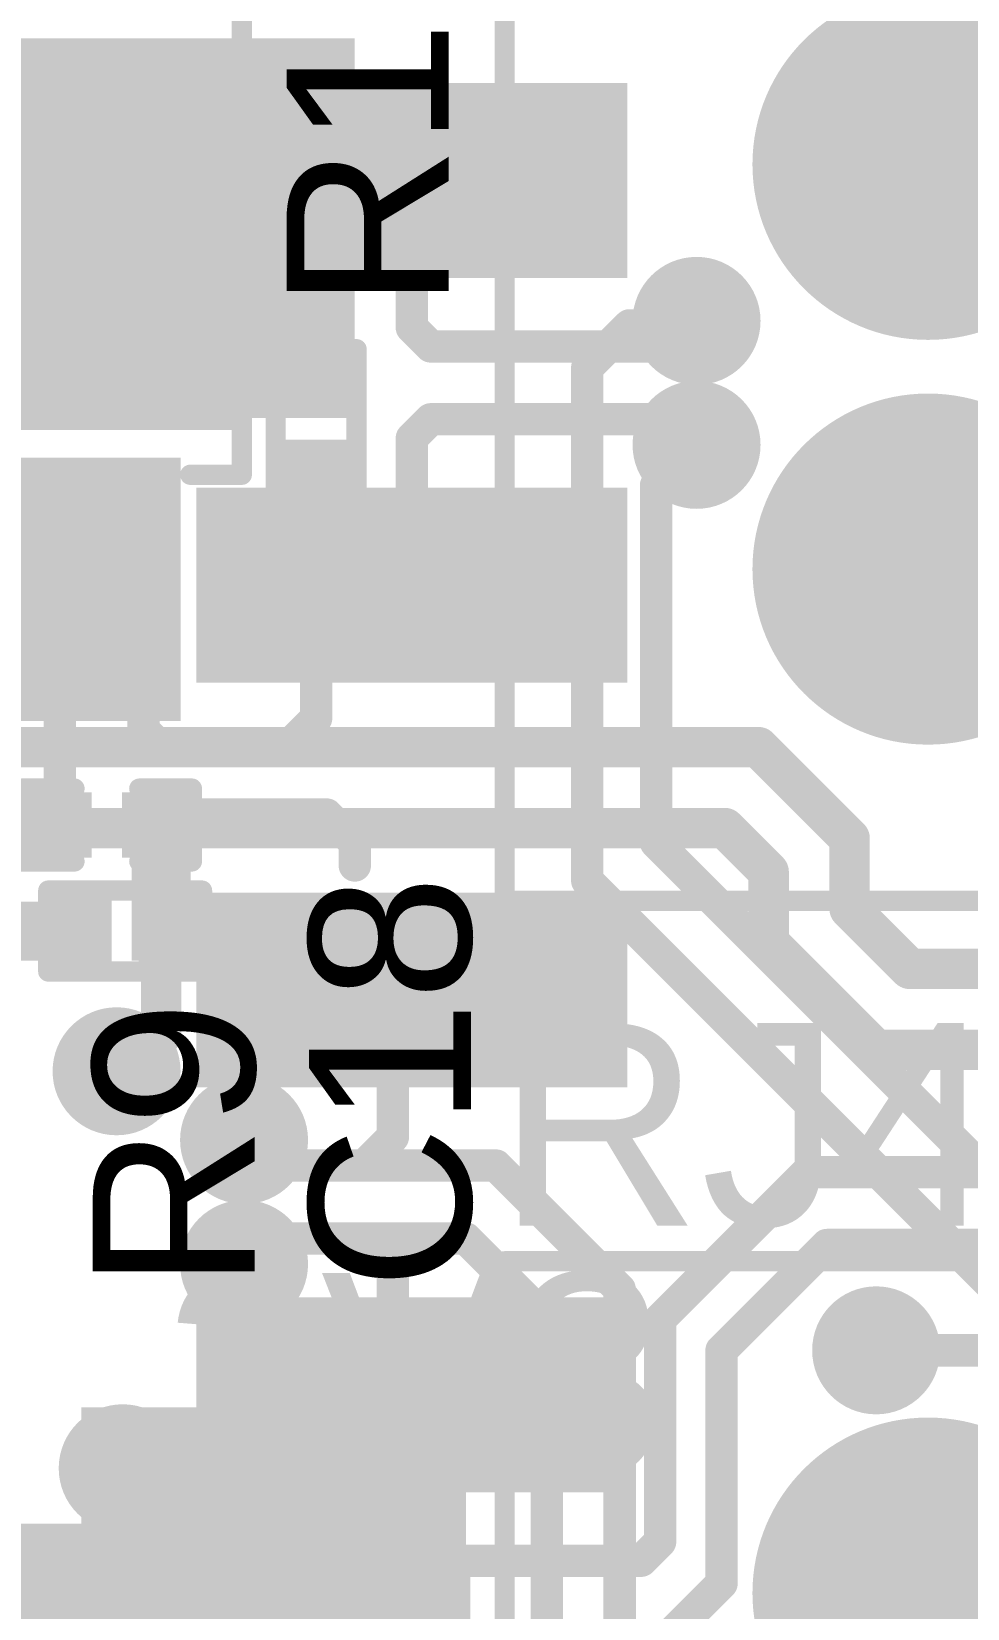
# Model space of a CAD drawing. Header units: millimetres. Extents: x -0.39 to 1.43, y -0.39 to 1.45.
# Drawn here: x 0.2527 to 0.4839, y 0.5272 to 0.9168 of the extents above; entities that cross this region are included whole.
import ezdxf

# ---------------------------------------------------------------- set-up
doc = ezdxf.new("R2010")
doc.units = ezdxf.units.MM
doc.header["$MEASUREMENT"] = 0
for name, color, linetype in [('BottomLayer', 5, 'Continuous'), ('BottomPaste', 16, 'Continuous'), ('BottomSolder', 6, 'Continuous'), ('MultiLayer', 9, 'Continuous'), ('PadHoleLayer', 156, 'Continuous'), ('TopLayer', 1, 'Continuous'), ('TopOverlay', 2, 'Continuous'), ('TopPaste', 8, 'Continuous'), ('TopSolder', 216, 'Continuous'), ('ViaHoleLayer', 16, 'Continuous')]:
    doc.layers.add(name, color=color, linetype=linetype)
doc.styles.add('Arial', font='', dxfattribs={"height": 0.2})
doc.styles.get('Arial').set_extended_font_data('Arial')

# ---------------------------------------------------------------- blocks, each defined once
blk = doc.blocks.new('HY951180A__2')
at = {"layer": 'BottomLayer'}
h = blk.add_hatch(color=5, dxfattribs=at)
edge = h.paths.add_edge_path()
edge.add_arc((0.2490159, 0.2559055), 0.0393701, 0, 360)
at = {"layer": 'BottomSolder'}
h = blk.add_hatch(color=6, dxfattribs=at)
edge = h.paths.add_edge_path()
edge.add_arc((0.2490159, 0.2559055), 0.0433701, 0, 360)
at = {"layer": 'MultiLayer'}
h = blk.add_hatch(color=9, dxfattribs=at)
edge = h.paths.add_edge_path()
edge.add_arc((0.2490159, 0.2559055), 0.0393701, 0, 360)
at = {"layer": 'PadHoleLayer'}
h = blk.add_hatch(color=156, dxfattribs=at)
edge = h.paths.add_edge_path()
edge.add_arc((0.2490159, 0.2559055), 0.0200787, 0, 360)
at = {"layer": 'TopLayer'}
h = blk.add_hatch(color=1, dxfattribs=at)
edge = h.paths.add_edge_path()
edge.add_arc((0.2490159, 0.2559055), 0.0393701, 0, 360)
at = {"layer": 'TopSolder'}
h = blk.add_hatch(color=216, dxfattribs=at)
edge = h.paths.add_edge_path()
edge.add_arc((0.2490159, 0.2559055), 0.0433701, 0, 360)
at = {"layer": 'TopOverlay', "const_width": 0.005}
for points in [[(0.331, 0.3605), (-0.3309998, 0.3604999)], [(0.331, 0.3605), (0.331, 0.003)]]:
    blk.add_lwpolyline(points, dxfattribs=at)
at = {"layer": 'TopOverlay', "const_width": 0.0025}
blk.add_lwpolyline([(0.32975, 0.3605, 1), (0.33225, 0.3605, 1)], format="xyb", close=True, dxfattribs=at)
blk.add_lwpolyline([(0.32975, 0.3605, 1), (0.33225, 0.3605, 1)], format="xyb", close=True, dxfattribs=at)
blk = doc.blocks.new('10_HVSSOP___N___4')
at = {"layer": 'BottomLayer'}
h = blk.add_hatch(color=5, dxfattribs=at)
edge = h.paths.add_edge_path()
edge.add_arc((-0.0255906, 0.0281811), 0.0088582, 0, 360)
h = blk.add_hatch(color=5, dxfattribs=at)
edge = h.paths.add_edge_path()
edge.add_arc((0.0255906, 0.0281811), 0.0088582, 0, 360)
h = blk.add_hatch(color=5, dxfattribs=at)
edge = h.paths.add_edge_path()
edge.add_arc((-0.0255906, 0), 0.0088582, 0, 360)
h = blk.add_hatch(color=5, dxfattribs=at)
edge = h.paths.add_edge_path()
edge.add_arc((0.0255906, 0), 0.0088582, 0, 360)
h = blk.add_hatch(color=5, dxfattribs=at)
edge = h.paths.add_edge_path()
edge.add_arc((-0.0255906, -0.0281811), 0.0088582, 0, 360)
h = blk.add_hatch(color=5, dxfattribs=at)
edge = h.paths.add_edge_path()
edge.add_arc((0.0255906, -0.0281811), 0.0088582, 0, 360)
at = {"layer": 'BottomSolder'}
h = blk.add_hatch(color=6, dxfattribs=at)
edge = h.paths.add_edge_path()
edge.add_arc((-0.0255906, 0.0281811), 0.0128582, 0, 360)
h = blk.add_hatch(color=6, dxfattribs=at)
edge = h.paths.add_edge_path()
edge.add_arc((0.0255906, 0.0281811), 0.0128582, 0, 360)
h = blk.add_hatch(color=6, dxfattribs=at)
edge = h.paths.add_edge_path()
edge.add_arc((-0.0255906, 0), 0.0128582, 0, 360)
h = blk.add_hatch(color=6, dxfattribs=at)
edge = h.paths.add_edge_path()
edge.add_arc((0.0255906, 0), 0.0128582, 0, 360)
h = blk.add_hatch(color=6, dxfattribs=at)
edge = h.paths.add_edge_path()
edge.add_arc((-0.0255906, -0.0281811), 0.0128582, 0, 360)
h = blk.add_hatch(color=6, dxfattribs=at)
edge = h.paths.add_edge_path()
edge.add_arc((0.0255906, -0.0281811), 0.0128582, 0, 360)
at = {"layer": 'MultiLayer'}
h = blk.add_hatch(color=9, dxfattribs=at)
edge = h.paths.add_edge_path()
edge.add_arc((-0.0255906, 0.0281811), 0.0088582, 0, 360)
h = blk.add_hatch(color=9, dxfattribs=at)
edge = h.paths.add_edge_path()
edge.add_arc((0.0255906, 0.0281811), 0.0088582, 0, 360)
h = blk.add_hatch(color=9, dxfattribs=at)
edge = h.paths.add_edge_path()
edge.add_arc((-0.0255906, 0), 0.0088582, 0, 360)
h = blk.add_hatch(color=9, dxfattribs=at)
edge = h.paths.add_edge_path()
edge.add_arc((0.0255906, 0), 0.0088582, 0, 360)
h = blk.add_hatch(color=9, dxfattribs=at)
edge = h.paths.add_edge_path()
edge.add_arc((-0.0255906, -0.0281811), 0.0088582, 0, 360)
h = blk.add_hatch(color=9, dxfattribs=at)
edge = h.paths.add_edge_path()
edge.add_arc((0.0255906, -0.0281811), 0.0088582, 0, 360)
at = {"layer": 'PadHoleLayer'}
h = blk.add_hatch(color=156, dxfattribs=at)
edge = h.paths.add_edge_path()
edge.add_arc((-0.0255906, 0.0281811), 0.0059055, 0, 360)
h = blk.add_hatch(color=156, dxfattribs=at)
edge = h.paths.add_edge_path()
edge.add_arc((0.0255906, 0.0281811), 0.0059055, 0, 360)
h = blk.add_hatch(color=156, dxfattribs=at)
edge = h.paths.add_edge_path()
edge.add_arc((-0.0255906, 0), 0.0059055, 0, 360)
h = blk.add_hatch(color=156, dxfattribs=at)
edge = h.paths.add_edge_path()
edge.add_arc((0.0255906, 0), 0.0059055, 0, 360)
h = blk.add_hatch(color=156, dxfattribs=at)
edge = h.paths.add_edge_path()
edge.add_arc((-0.0255906, -0.0281811), 0.0059055, 0, 360)
h = blk.add_hatch(color=156, dxfattribs=at)
edge = h.paths.add_edge_path()
edge.add_arc((0.0255906, -0.0281811), 0.0059055, 0, 360)
at = {"layer": 'TopLayer'}
for points in [[(-0.0433071, 0.0610236), (0.0433071, 0.0610236), (0.0433071, -0.0610236), (-0.0433071, -0.0610236)], [(-0.1151575, 0.0452756), (-0.0580709, 0.0452756), (-0.0580709, 0.0334646), (-0.1151575, 0.0334646)], [(0.0580709, 0.0452756), (0.1151575, 0.0452756), (0.1151575, 0.0334646), (0.0580709, 0.0334646)], [(-0.1151575, 0.0255906), (-0.0580709, 0.0255906), (-0.0580709, 0.0137796), (-0.1151575, 0.0137796)], [(0.0580709, 0.0255905), (0.1151575, 0.0255905), (0.1151575, 0.0137795), (0.0580709, 0.0137795)], [(-0.1151575, 0.0059055), (-0.0580709, 0.0059055), (-0.0580709, -0.0059055), (-0.1151575, -0.0059055)], [(0.0580709, 0.0059055), (0.1151575, 0.0059055), (0.1151575, -0.0059055), (0.0580709, -0.0059055)], [(-0.1151575, -0.0137795), (-0.0580709, -0.0137795), (-0.0580709, -0.0255905), (-0.1151575, -0.0255905)], [(0.0580709, -0.0137796), (0.1151575, -0.0137796), (0.1151575, -0.0255906), (0.0580709, -0.0255906)], [(-0.1151575, -0.0334646), (-0.0580709, -0.0334646), (-0.0580709, -0.0452756), (-0.1151575, -0.0452756)], [(0.0580709, -0.0334646), (0.1151575, -0.0334646), (0.1151575, -0.0452756), (0.0580709, -0.0452756)]]:
    blk.add_hatch(color=1, dxfattribs=at).paths.add_polyline_path(points)
h = blk.add_hatch(color=1, dxfattribs=at)
edge = h.paths.add_edge_path()
edge.add_arc((-0.0255906, 0.0281811), 0.0088582, 0, 360)
h = blk.add_hatch(color=1, dxfattribs=at)
edge = h.paths.add_edge_path()
edge.add_arc((0.0255906, 0.0281811), 0.0088582, 0, 360)
h = blk.add_hatch(color=1, dxfattribs=at)
edge = h.paths.add_edge_path()
edge.add_arc((-0.0255906, 0), 0.0088582, 0, 360)
h = blk.add_hatch(color=1, dxfattribs=at)
edge = h.paths.add_edge_path()
edge.add_arc((0.0255906, 0), 0.0088582, 0, 360)
h = blk.add_hatch(color=1, dxfattribs=at)
edge = h.paths.add_edge_path()
edge.add_arc((-0.0255906, -0.0281811), 0.0088582, 0, 360)
h = blk.add_hatch(color=1, dxfattribs=at)
edge = h.paths.add_edge_path()
edge.add_arc((0.0255906, -0.0281811), 0.0088582, 0, 360)
at = {"layer": 'TopPaste'}
for points in [[(-0.0433071, 0.0610236), (0.0433071, 0.0610236), (0.0433071, -0.0610236), (-0.0433071, -0.0610236)], [(-0.1151575, 0.0452756), (-0.0580709, 0.0452756), (-0.0580709, 0.0334646), (-0.1151575, 0.0334646)], [(0.0580709, 0.0452756), (0.1151575, 0.0452756), (0.1151575, 0.0334646), (0.0580709, 0.0334646)], [(-0.1151575, 0.0255906), (-0.0580709, 0.0255906), (-0.0580709, 0.0137796), (-0.1151575, 0.0137796)], [(0.0580709, 0.0255905), (0.1151575, 0.0255905), (0.1151575, 0.0137795), (0.0580709, 0.0137795)], [(-0.1151575, 0.0059055), (-0.0580709, 0.0059055), (-0.0580709, -0.0059055), (-0.1151575, -0.0059055)], [(0.0580709, 0.0059055), (0.1151575, 0.0059055), (0.1151575, -0.0059055), (0.0580709, -0.0059055)], [(-0.1151575, -0.0137795), (-0.0580709, -0.0137795), (-0.0580709, -0.0255905), (-0.1151575, -0.0255905)], [(0.0580709, -0.0137796), (0.1151575, -0.0137796), (0.1151575, -0.0255906), (0.0580709, -0.0255906)], [(-0.1151575, -0.0334646), (-0.0580709, -0.0334646), (-0.0580709, -0.0452756), (-0.1151575, -0.0452756)], [(0.0580709, -0.0334646), (0.1151575, -0.0334646), (0.1151575, -0.0452756), (0.0580709, -0.0452756)]]:
    blk.add_hatch(color=8, dxfattribs=at).paths.add_polyline_path(points)
at = {"layer": 'TopSolder'}
for points in [[(-0.0473071, 0.0650236), (0.0473071, 0.0650236), (0.0473071, -0.0650236), (-0.0473071, -0.0650236)], [(-0.1191575, 0.0492756), (-0.0540709, 0.0492756), (-0.0540709, 0.0294646), (-0.1191575, 0.0294646)], [(0.0540709, 0.0492756), (0.1191575, 0.0492756), (0.1191575, 0.0294646), (0.0540709, 0.0294646)], [(-0.1191575, 0.0295906), (-0.0540709, 0.0295906), (-0.0540709, 0.0097796), (-0.1191575, 0.0097796)], [(0.0540709, 0.0295905), (0.1191575, 0.0295905), (0.1191575, 0.0097795), (0.0540709, 0.0097795)], [(-0.1191575, 0.0099055), (-0.0540709, 0.0099055), (-0.0540709, -0.0099055), (-0.1191575, -0.0099055)], [(0.0540709, 0.0099055), (0.1191575, 0.0099055), (0.1191575, -0.0099055), (0.0540709, -0.0099055)], [(-0.1191575, -0.0097795), (-0.0540709, -0.0097795), (-0.0540709, -0.0295905), (-0.1191575, -0.0295905)], [(0.0540709, -0.0097796), (0.1191575, -0.0097796), (0.1191575, -0.0295906), (0.0540709, -0.0295906)], [(-0.1191575, -0.0294646), (-0.0540709, -0.0294646), (-0.0540709, -0.0492756), (-0.1191575, -0.0492756)], [(0.0540709, -0.0294646), (0.1191575, -0.0294646), (0.1191575, -0.0492756), (0.0540709, -0.0492756)]]:
    blk.add_hatch(color=216, dxfattribs=at).paths.add_polyline_path(points)
h = blk.add_hatch(color=216, dxfattribs=at)
edge = h.paths.add_edge_path()
edge.add_arc((-0.0255906, 0.0281811), 0.0128582, 0, 360)
h = blk.add_hatch(color=216, dxfattribs=at)
edge = h.paths.add_edge_path()
edge.add_arc((0.0255906, 0.0281811), 0.0128582, 0, 360)
h = blk.add_hatch(color=216, dxfattribs=at)
edge = h.paths.add_edge_path()
edge.add_arc((-0.0255906, 0), 0.0128582, 0, 360)
h = blk.add_hatch(color=216, dxfattribs=at)
edge = h.paths.add_edge_path()
edge.add_arc((0.0255906, 0), 0.0128582, 0, 360)
h = blk.add_hatch(color=216, dxfattribs=at)
edge = h.paths.add_edge_path()
edge.add_arc((-0.0255906, -0.0281811), 0.0128582, 0, 360)
h = blk.add_hatch(color=216, dxfattribs=at)
edge = h.paths.add_edge_path()
edge.add_arc((0.0255906, -0.0281811), 0.0128582, 0, 360)
at = {"layer": 'TopOverlay', "const_width": 0.005}
for points in [[(-0.0583262, 0.0644069), (-0.0583262, 0.0516738)], [(-0.0583262, 0.0644069), (0.058, 0.0644069)], [(0.0583262, 0.0644069), (0.0583262, 0.0516738)], [(-0.127, 0.044), (-0.127, 0.034)], [(-0.127, 0.044), (-0.122, 0.039)], [(-0.122, 0.039), (-0.127, 0.034)], [(-0.0583262, -0.0516738), (-0.0583262, -0.0644069)], [(0.0583262, -0.0516738), (0.0583262, -0.0644069)], [(-0.0583262, -0.0644069), (0.058, -0.0644069)]]:
    blk.add_lwpolyline(points, dxfattribs=at)
at = {"layer": 'TopOverlay', "const_width": 0.0025}
for points in [[(-0.0595762, 0.0644069, 1), (-0.0570762, 0.0644069, 1)], [(-0.0595762, 0.0644069, 1), (-0.0570762, 0.0644069, 1)], [(0.05675, 0.0644069, 1), (0.05925, 0.0644069, 1)], [(0.0570762, 0.0644069, 1), (0.0595762, 0.0644069, 1)], [(-0.0595762, 0.0516738, 1), (-0.0570762, 0.0516738, 1)], [(0.0570762, 0.0516738, 1), (0.0595762, 0.0516738, 1)], [(-0.12825, 0.044, 1), (-0.12575, 0.044, 1)], [(-0.12825, 0.044, 1), (-0.12575, 0.044, 1)], [(-0.12325, 0.039, 1), (-0.12075, 0.039, 1)], [(-0.12325, 0.039, 1), (-0.12075, 0.039, 1)], [(-0.12825, 0.034, 1), (-0.12575, 0.034, 1)], [(-0.12825, 0.034, 1), (-0.12575, 0.034, 1)], [(-0.0595762, -0.0516738, 1), (-0.0570762, -0.0516738, 1)], [(0.0570762, -0.0516738, 1), (0.0595762, -0.0516738, 1)], [(-0.0595762, -0.0644069, 1), (-0.0570762, -0.0644069, 1)], [(-0.0595762, -0.0644069, 1), (-0.0570762, -0.0644069, 1)], [(0.05675, -0.0644069, 1), (0.05925, -0.0644069, 1)], [(0.0570762, -0.0644069, 1), (0.0595762, -0.0644069, 1)]]:
    blk.add_lwpolyline(points, format="xyb", close=True, dxfattribs=at)
blk = doc.blocks.new('TEST_POINT_42')
at = {"layer": 'TopLayer'}
blk.add_hatch(color=1, dxfattribs=at).paths.add_polyline_path([(0.015, 0.03), (-0.015, 0.03), (-0.03, 0.015), (-0.03, -0.015), (-0.015, -0.03), (0.015, -0.03), (0.03, -0.015), (0.03, 0.015)])
at = {"layer": 'TopPaste'}
blk.add_hatch(color=8, dxfattribs=at).paths.add_polyline_path([(0.015, 0.03), (-0.015, 0.03), (-0.03, 0.015), (-0.03, -0.015), (-0.015, -0.03), (0.015, -0.03), (0.03, -0.015), (0.03, 0.015)])
at = {"layer": 'TopSolder'}
blk.add_hatch(color=216, dxfattribs=at).paths.add_polyline_path([(0.017, 0.034), (-0.017, 0.034), (-0.034, 0.017), (-0.034, -0.017), (-0.017, -0.034), (0.017, -0.034), (0.034, -0.017), (0.034, 0.017)])
at = {"layer": 'TopOverlay', "const_width": 0.007874}
for points in [[(-0.037, 0.017), (-0.017, 0.037)], [(-0.017, 0.037), (0.017, 0.037)], [(-0.017, 0.037), (0.017, 0.037)], [(0.017, 0.037), (0.037, 0.017)], [(-0.037, -0.017), (-0.037, 0.017)], [(0.037, -0.017), (0.037, 0.017)], [(-0.037, -0.017), (-0.017, -0.037)], [(0.017, -0.037), (0.037, -0.017)], [(-0.017, -0.037), (0.017, -0.037)], [(-0.017, -0.037), (0.017, -0.037)]]:
    blk.add_lwpolyline(points, dxfattribs=at)
at = {"layer": 'TopOverlay', "const_width": 0.003937}
for points in [[(-0.0189685, 0.037, 1), (-0.0150315, 0.037, 1)], [(-0.0189685, 0.037, 1), (-0.0150315, 0.037, 1)], [(-0.0189685, 0.037, 1), (-0.0150315, 0.037, 1)], [(0.0150315, 0.037, 1), (0.0189685, 0.037, 1)], [(0.0150315, 0.037, 1), (0.0189685, 0.037, 1)], [(0.0150315, 0.037, 1), (0.0189685, 0.037, 1)], [(-0.0389685, 0.017, 1), (-0.0350315, 0.017, 1)], [(-0.0389685, 0.017, 1), (-0.0350315, 0.017, 1)], [(0.0350315, 0.017, 1), (0.0389685, 0.017, 1)], [(0.0350315, 0.017, 1), (0.0389685, 0.017, 1)], [(-0.0389685, -0.017, 1), (-0.0350315, -0.017, 1)], [(-0.0389685, -0.017, 1), (-0.0350315, -0.017, 1)], [(0.0350315, -0.017, 1), (0.0389685, -0.017, 1)], [(0.0350315, -0.017, 1), (0.0389685, -0.017, 1)], [(-0.0189685, -0.037, 1), (-0.0150315, -0.037, 1)], [(-0.0189685, -0.037, 1), (-0.0150315, -0.037, 1)], [(-0.0189685, -0.037, 1), (-0.0150315, -0.037, 1)], [(0.0150315, -0.037, 1), (0.0189685, -0.037, 1)], [(0.0150315, -0.037, 1), (0.0189685, -0.037, 1)], [(0.0150315, -0.037, 1), (0.0189685, -0.037, 1)]]:
    blk.add_lwpolyline(points, format="xyb", close=True, dxfattribs=at)
blk = doc.blocks.new('CAP_0201_46')
at = {"layer": 'TopLayer'}
for points in [[(-0.0177165, 0.0059055), (-0.0059055, 0.0059055), (-0.0059055, -0.0059055), (-0.0177165, -0.0059055)], [(0.0059055, 0.0059055), (0.0177165, 0.0059055), (0.0177165, -0.0059055), (0.0059055, -0.0059055)]]:
    blk.add_hatch(color=1, dxfattribs=at).paths.add_polyline_path(points)
at = {"layer": 'TopPaste'}
for points in [[(-0.0177165, 0.0059055), (-0.0059055, 0.0059055), (-0.0059055, -0.0059055), (-0.0177165, -0.0059055)], [(0.0059055, 0.0059055), (0.0177165, 0.0059055), (0.0177165, -0.0059055), (0.0059055, -0.0059055)]]:
    blk.add_hatch(color=8, dxfattribs=at).paths.add_polyline_path(points)
at = {"layer": 'TopSolder'}
for points in [[(-0.0198819, 0.0080709), (-0.0037401, 0.0080709), (-0.0037401, -0.0080709), (-0.0198819, -0.0080709)], [(0.0037401, 0.0080709), (0.0198819, 0.0080709), (0.0198819, -0.0080709), (0.0037401, -0.0080709)]]:
    blk.add_hatch(color=216, dxfattribs=at).paths.add_polyline_path(points)
at = {"layer": 'TopOverlay', "const_width": 0.005}
for points in [[(-0.008, 0.009), (-0.021, 0.009)], [(-0.021, 0.009), (-0.021, -0.009)], [(0.021, 0.009), (0.008, 0.009)], [(0.021, 0.009), (0.021, -0.009)], [(-0.008, -0.009), (-0.021, -0.009)], [(0.021, -0.009), (0.008, -0.009)]]:
    blk.add_lwpolyline(points, dxfattribs=at)
at = {"layer": 'TopOverlay', "const_width": 0.0025}
for points in [[(-0.02225, 0.009, 1), (-0.01975, 0.009, 1)], [(-0.02225, 0.009, 1), (-0.01975, 0.009, 1)], [(-0.00925, 0.009, 1), (-0.00675, 0.009, 1)], [(0.00675, 0.009, 1), (0.00925, 0.009, 1)], [(0.01975, 0.009, 1), (0.02225, 0.009, 1)], [(0.01975, 0.009, 1), (0.02225, 0.009, 1)], [(-0.02225, -0.009, 1), (-0.01975, -0.009, 1)], [(-0.02225, -0.009, 1), (-0.01975, -0.009, 1)], [(-0.00925, -0.009, 1), (-0.00675, -0.009, 1)], [(0.00675, -0.009, 1), (0.00925, -0.009, 1)], [(0.01975, -0.009, 1), (0.02225, -0.009, 1)], [(0.01975, -0.009, 1), (0.02225, -0.009, 1)]]:
    blk.add_lwpolyline(points, format="xyb", close=True, dxfattribs=at)
blk = doc.blocks.new('R___0201_60')
at = {"layer": 'TopLayer'}
for points in [[(-0.01614165, 0.00728345), (-0.00551175, 0.00728345), (-0.00551175, -0.00728345), (-0.01614165, -0.00728345)], [(0.00551185, 0.00728345), (0.01614175, 0.00728345), (0.01614175, -0.00728345), (0.00551185, -0.00728345)]]:
    blk.add_hatch(color=1, dxfattribs=at).paths.add_polyline_path(points)
at = {"layer": 'TopPaste'}
for points in [[(-0.01614165, 0.00728345), (-0.00551175, 0.00728345), (-0.00551175, -0.00728345), (-0.01614165, -0.00728345)], [(0.00551185, 0.00728345), (0.01614175, 0.00728345), (0.01614175, -0.00728345), (0.00551185, -0.00728345)]]:
    blk.add_hatch(color=8, dxfattribs=at).paths.add_polyline_path(points)
at = {"layer": 'TopSolder'}
for points in [[(-0.01830705, 0.00944885), (-0.00334635, 0.00944885), (-0.00334635, -0.00944885), (-0.01830705, -0.00944885)], [(0.00334645, 0.00944885), (0.01830715, 0.00944885), (0.01830715, -0.00944885), (0.00334645, -0.00944885)]]:
    blk.add_hatch(color=216, dxfattribs=at).paths.add_polyline_path(points)
at = {"layer": 'TopOverlay', "const_width": 0.005}
for points in [[(-0.019, -0.01), (-0.019, 0.01)], [(0.019, 0.01), (-0.019, 0.01)], [(0.019, -0.01), (0.019, 0.01)], [(0.019, -0.01), (-0.019, -0.01)]]:
    blk.add_lwpolyline(points, dxfattribs=at)
at = {"layer": 'TopOverlay', "const_width": 0.0025}
for points in [[(-0.02025, 0.01, 1), (-0.01775, 0.01, 1)], [(-0.02025, 0.01, 1), (-0.01775, 0.01, 1)], [(0.01775, 0.01, 1), (0.02025, 0.01, 1)], [(0.01775, 0.01, 1), (0.02025, 0.01, 1)], [(-0.02025, -0.01, 1), (-0.01775, -0.01, 1)], [(-0.02025, -0.01, 1), (-0.01775, -0.01, 1)], [(0.01775, -0.01, 1), (0.02025, -0.01, 1)], [(0.01775, -0.01, 1), (0.02025, -0.01, 1)]]:
    blk.add_lwpolyline(points, format="xyb", close=True, dxfattribs=at)
blk = doc.blocks.new('R___0201_64')
at = {"layer": 'TopLayer'}
for points in [[(-0.01614165, 0.00728345), (-0.00551175, 0.00728345), (-0.00551175, -0.00728345), (-0.01614165, -0.00728345)], [(0.00551185, 0.00728345), (0.01614175, 0.00728345), (0.01614175, -0.00728345), (0.00551185, -0.00728345)]]:
    blk.add_hatch(color=1, dxfattribs=at).paths.add_polyline_path(points)
at = {"layer": 'TopPaste'}
for points in [[(-0.01614165, 0.00728345), (-0.00551175, 0.00728345), (-0.00551175, -0.00728345), (-0.01614165, -0.00728345)], [(0.00551185, 0.00728345), (0.01614175, 0.00728345), (0.01614175, -0.00728345), (0.00551185, -0.00728345)]]:
    blk.add_hatch(color=8, dxfattribs=at).paths.add_polyline_path(points)
at = {"layer": 'TopSolder'}
for points in [[(-0.01830705, 0.00944885), (-0.00334635, 0.00944885), (-0.00334635, -0.00944885), (-0.01830705, -0.00944885)], [(0.00334645, 0.00944885), (0.01830715, 0.00944885), (0.01830715, -0.00944885), (0.00334645, -0.00944885)]]:
    blk.add_hatch(color=216, dxfattribs=at).paths.add_polyline_path(points)
at = {"layer": 'TopOverlay', "const_width": 0.005}
for points in [[(-0.019, 0.01), (-0.019, -0.01)], [(0.019, 0.01), (-0.019, 0.01)], [(0.019, 0.01), (0.019, -0.01)], [(0.019, -0.01), (-0.019, -0.01)]]:
    blk.add_lwpolyline(points, dxfattribs=at)
at = {"layer": 'TopOverlay', "const_width": 0.0025}
for points in [[(-0.02025, 0.01, 1), (-0.01775, 0.01, 1)], [(-0.02025, 0.01, 1), (-0.01775, 0.01, 1)], [(0.01775, 0.01, 1), (0.02025, 0.01, 1)], [(0.01775, 0.01, 1), (0.02025, 0.01, 1)], [(-0.02025, -0.01, 1), (-0.01775, -0.01, 1)], [(-0.02025, -0.01, 1), (-0.01775, -0.01, 1)], [(0.01775, -0.01, 1), (0.02025, -0.01, 1)], [(0.01775, -0.01, 1), (0.02025, -0.01, 1)]]:
    blk.add_lwpolyline(points, format="xyb", close=True, dxfattribs=at)
blk = doc.blocks.new('HY951180A__82')
at = {"layer": 'BottomLayer'}
h = blk.add_hatch(color=5, dxfattribs=at)
edge = h.paths.add_edge_path()
edge.add_arc((-0.2490156, 0.2559055), 0.0393701, 0, 360)
h = blk.add_hatch(color=5, dxfattribs=at)
edge = h.paths.add_edge_path()
edge.add_arc((-0.1490156, 0.2559055), 0.0393701, 0, 360)
at = {"layer": 'BottomSolder'}
h = blk.add_hatch(color=6, dxfattribs=at)
edge = h.paths.add_edge_path()
edge.add_arc((-0.2490156, 0.2559055), 0.0433701, 0, 360)
h = blk.add_hatch(color=6, dxfattribs=at)
edge = h.paths.add_edge_path()
edge.add_arc((-0.1490156, 0.2559055), 0.0433701, 0, 360)
at = {"layer": 'MultiLayer'}
h = blk.add_hatch(color=9, dxfattribs=at)
edge = h.paths.add_edge_path()
edge.add_arc((-0.2490156, 0.2559055), 0.0393701, 0, 360)
h = blk.add_hatch(color=9, dxfattribs=at)
edge = h.paths.add_edge_path()
edge.add_arc((-0.1490156, 0.2559055), 0.0393701, 0, 360)
at = {"layer": 'PadHoleLayer'}
h = blk.add_hatch(color=156, dxfattribs=at)
edge = h.paths.add_edge_path()
edge.add_arc((-0.2490156, 0.2559055), 0.0200787, 0, 360)
h = blk.add_hatch(color=156, dxfattribs=at)
edge = h.paths.add_edge_path()
edge.add_arc((-0.1490156, 0.2559055), 0.0200787, 0, 360)
at = {"layer": 'TopLayer'}
h = blk.add_hatch(color=1, dxfattribs=at)
edge = h.paths.add_edge_path()
edge.add_arc((-0.2490156, 0.2559055), 0.0393701, 0, 360)
h = blk.add_hatch(color=1, dxfattribs=at)
edge = h.paths.add_edge_path()
edge.add_arc((-0.1490156, 0.2559055), 0.0393701, 0, 360)
at = {"layer": 'TopSolder'}
h = blk.add_hatch(color=216, dxfattribs=at)
edge = h.paths.add_edge_path()
edge.add_arc((-0.2490156, 0.2559055), 0.0433701, 0, 360)
h = blk.add_hatch(color=216, dxfattribs=at)
edge = h.paths.add_edge_path()
edge.add_arc((-0.1490156, 0.2559055), 0.0433701, 0, 360)
at = {"layer": 'TopOverlay', "const_width": 0.005}
for points in [[(0.331, 0.3605), (-0.3309998, 0.3604999)], [(-0.3309998, 0.3605), (-0.3309998, 0.003)]]:
    blk.add_lwpolyline(points, dxfattribs=at)
at = {"layer": 'TopOverlay', "const_width": 0.0025}
for points in [[(-0.3322498, 0.3605, 1), (-0.3297498, 0.3605, 1)], [(-0.3322498, 0.3604999, 1), (-0.3297498, 0.3604999, 1)]]:
    blk.add_lwpolyline(points, format="xyb", close=True, dxfattribs=at)
blk = doc.blocks.new('PHF254SMD___B_83')
at = {"layer": 'BottomLayer'}
for points in [[(-0.32007875, 0.1535433), (-0.27992125, 0.1535433), (-0.27992125, 0.0551181), (-0.32007875, 0.0551181)], [(-0.22007875, 0.1535433), (-0.17992125, 0.1535433), (-0.17992125, 0.0551181), (-0.22007875, 0.0551181)], [(-0.12007875, 0.1535433), (-0.07992125, 0.1535433), (-0.07992125, 0.0551181), (-0.12007875, 0.0551181)], [(-0.02007875, 0.1535433), (0.02007875, 0.1535433), (0.02007875, 0.0551181), (-0.02007875, 0.0551181)]]:
    blk.add_hatch(color=5, dxfattribs=at).paths.add_polyline_path(points)
at = {"layer": 'BottomPaste'}
for points in [[(-0.32007875, 0.1535433), (-0.27992125, 0.1535433), (-0.27992125, 0.0551181), (-0.32007875, 0.0551181)], [(-0.22007875, 0.1535433), (-0.17992125, 0.1535433), (-0.17992125, 0.0551181), (-0.22007875, 0.0551181)], [(-0.12007875, 0.1535433), (-0.07992125, 0.1535433), (-0.07992125, 0.0551181), (-0.12007875, 0.0551181)], [(-0.02007875, 0.1535433), (0.02007875, 0.1535433), (0.02007875, 0.0551181), (-0.02007875, 0.0551181)]]:
    blk.add_hatch(color=16, dxfattribs=at).paths.add_polyline_path(points)
at = {"layer": 'BottomSolder'}
for points in [[(-0.32407875, 0.1575433), (-0.27592125, 0.1575433), (-0.27592125, 0.0511181), (-0.32407875, 0.0511181)], [(-0.22407875, 0.1575433), (-0.17592125, 0.1575433), (-0.17592125, 0.0511181), (-0.22407875, 0.0511181)], [(-0.12407875, 0.1575433), (-0.07592125, 0.1575433), (-0.07592125, 0.0511181), (-0.12407875, 0.0511181)], [(-0.02407875, 0.1575433), (0.02407875, 0.1575433), (0.02407875, 0.0511181), (-0.02407875, 0.0511181)]]:
    blk.add_hatch(color=6, dxfattribs=at).paths.add_polyline_path(points)

msp = doc.modelspace()

# ---------------------------------------------------------------- hatches: boundary and pattern name
at = {"layer": 'BottomLayer'}
h = msp.add_hatch(color=5, dxfattribs=at)
edge = h.paths.add_edge_path()
edge.add_arc((0.417, 0.8453106), 0.011811, 0, 360)
h = msp.add_hatch(color=5, dxfattribs=at)
edge = h.paths.add_edge_path()
edge.add_arc((0.417, 0.8146886), 0.011811, 0, 360)
h = msp.add_hatch(color=5, dxfattribs=at)
edge = h.paths.add_edge_path()
edge.add_arc((0.2737076, 0.6599208), 0.011811, 0, 360)
h = msp.add_hatch(color=5, dxfattribs=at)
edge = h.paths.add_edge_path()
edge.add_arc((0.3052039, 0.6429326), 0.011811, 0, 360)
h = msp.add_hatch(color=5, dxfattribs=at)
edge = h.paths.add_edge_path()
edge.add_arc((0.3052039, 0.6123106), 0.011811, 0, 360)
h = msp.add_hatch(color=5, dxfattribs=at)
edge = h.paths.add_edge_path()
edge.add_arc((0.4613744, 0.5909762), 0.011811, 0, 360)
h = msp.add_hatch(color=5, dxfattribs=at)
edge = h.paths.add_edge_path()
edge.add_arc((0.2752205, 0.5618385), 0.011811, 0, 360)
at = {"layer": 'BottomSolder'}
h = msp.add_hatch(color=6, dxfattribs=at)
edge = h.paths.add_edge_path()
edge.add_arc((0.417, 0.8453106), 0.015811, 0, 360)
h = msp.add_hatch(color=6, dxfattribs=at)
edge = h.paths.add_edge_path()
edge.add_arc((0.417, 0.8146886), 0.015811, 0, 360)
h = msp.add_hatch(color=6, dxfattribs=at)
edge = h.paths.add_edge_path()
edge.add_arc((0.2737076, 0.6599208), 0.015811, 0, 360)
h = msp.add_hatch(color=6, dxfattribs=at)
edge = h.paths.add_edge_path()
edge.add_arc((0.3052039, 0.6429326), 0.015811, 0, 360)
h = msp.add_hatch(color=6, dxfattribs=at)
edge = h.paths.add_edge_path()
edge.add_arc((0.3052039, 0.6123106), 0.015811, 0, 360)
h = msp.add_hatch(color=6, dxfattribs=at)
edge = h.paths.add_edge_path()
edge.add_arc((0.4613744, 0.5909762), 0.015811, 0, 360)
h = msp.add_hatch(color=6, dxfattribs=at)
edge = h.paths.add_edge_path()
edge.add_arc((0.2752205, 0.5618385), 0.015811, 0, 360)
at = {"layer": 'TopLayer'}
for points in [[(0.176629, 0.8213149), (0.3325706, 0.8213149), (0.3325706, 0.9150967), (0.176629, 0.9150967)], [(0.277458, 0.7266691), (0.277458, 0.6872867), (0.2920314, 0.6872867), (0.2920314, 0.7266691)], [(0.2350786, 0.6872866), (0.270315, 0.6872866), (0.270315, 0.70186), (0.2350786, 0.70186)], [(0.265, 0.479602), (0.36, 0.479602), (0.36, 0.5768986), (0.265, 0.5768986)], [(0.0790828, 0.4881296), (0.36, 0.4881296), (0.36, 0.5481296), (0.0790828, 0.5481296)]]:
    msp.add_hatch(color=1, dxfattribs=at).paths.add_polyline_path(points)
h = msp.add_hatch(color=1, dxfattribs=at)
edge = h.paths.add_edge_path()
edge.add_arc((0.417, 0.8453106), 0.011811, 0, 360)
h = msp.add_hatch(color=1, dxfattribs=at)
edge = h.paths.add_edge_path()
edge.add_arc((0.417, 0.8146886), 0.011811, 0, 360)
h = msp.add_hatch(color=1, dxfattribs=at)
edge = h.paths.add_edge_path()
edge.add_arc((0.2737076, 0.6599208), 0.011811, 0, 360)
h = msp.add_hatch(color=1, dxfattribs=at)
edge = h.paths.add_edge_path()
edge.add_arc((0.3052039, 0.6429326), 0.011811, 0, 360)
h = msp.add_hatch(color=1, dxfattribs=at)
edge = h.paths.add_edge_path()
edge.add_arc((0.3052039, 0.6123106), 0.011811, 0, 360)
h = msp.add_hatch(color=1, dxfattribs=at)
edge = h.paths.add_edge_path()
edge.add_arc((0.4613744, 0.5909762), 0.011811, 0, 360)
h = msp.add_hatch(color=1, dxfattribs=at)
edge = h.paths.add_edge_path()
edge.add_arc((0.2752205, 0.5618385), 0.011811, 0, 360)
at = {"layer": 'TopSolder'}
h = msp.add_hatch(color=216, dxfattribs=at)
edge = h.paths.add_edge_path()
edge.add_arc((0.417, 0.8453106), 0.015811, 0, 360)
h = msp.add_hatch(color=216, dxfattribs=at)
edge = h.paths.add_edge_path()
edge.add_arc((0.417, 0.8146886), 0.015811, 0, 360)
h = msp.add_hatch(color=216, dxfattribs=at)
edge = h.paths.add_edge_path()
edge.add_arc((0.2737076, 0.6599208), 0.015811, 0, 360)
h = msp.add_hatch(color=216, dxfattribs=at)
edge = h.paths.add_edge_path()
edge.add_arc((0.3052039, 0.6429326), 0.015811, 0, 360)
h = msp.add_hatch(color=216, dxfattribs=at)
edge = h.paths.add_edge_path()
edge.add_arc((0.3052039, 0.6123106), 0.015811, 0, 360)
h = msp.add_hatch(color=216, dxfattribs=at)
edge = h.paths.add_edge_path()
edge.add_arc((0.4613744, 0.5909762), 0.015811, 0, 360)
h = msp.add_hatch(color=216, dxfattribs=at)
edge = h.paths.add_edge_path()
edge.add_arc((0.2752205, 0.5618385), 0.015811, 0, 360)
at = {"layer": 'ViaHoleLayer'}
h = msp.add_hatch(color=16, dxfattribs=at)
edge = h.paths.add_edge_path()
edge.add_arc((0.417, 0.8453106), 0.0059055, 0, 360)
h = msp.add_hatch(color=16, dxfattribs=at)
edge = h.paths.add_edge_path()
edge.add_arc((0.417, 0.8146886), 0.0059055, 0, 360)
h = msp.add_hatch(color=16, dxfattribs=at)
edge = h.paths.add_edge_path()
edge.add_arc((0.2737076, 0.6599208), 0.0059055, 0, 360)
h = msp.add_hatch(color=16, dxfattribs=at)
edge = h.paths.add_edge_path()
edge.add_arc((0.3052039, 0.6429326), 0.0059055, 0, 360)
h = msp.add_hatch(color=16, dxfattribs=at)
edge = h.paths.add_edge_path()
edge.add_arc((0.3052039, 0.6123106), 0.0059055, 0, 360)
h = msp.add_hatch(color=16, dxfattribs=at)
edge = h.paths.add_edge_path()
edge.add_arc((0.4613744, 0.5909762), 0.0059055, 0, 360)
h = msp.add_hatch(color=16, dxfattribs=at)
edge = h.paths.add_edge_path()
edge.add_arc((0.2752205, 0.5618385), 0.0059055, 0, 360)

# ---------------------------------------------------------------- linework, layer by layer
at = {"layer": 'BottomLayer'}
for points, const_width in [([(0.3466544, 0.8436859), (0.3466544, 0.8799996)], 0.008), ([(0.3466544, 0.8436859), (0.3513407, 0.8389996)], 0.008), ([(0.410689, 0.8389996), (0.417, 0.8453106)], 0.008), ([(0.3513407, 0.8389996), (0.410689, 0.8389996)], 0.008), ([(0.3466544, 0.8163133), (0.3513407, 0.8209996)], 0.008), ([(0.3513407, 0.8209996), (0.410689, 0.8209996)], 0.008), ([(0.410689, 0.8209996), (0.417, 0.8146886)], 0.008), ([(0.3466544, 0.7799996), (0.3466544, 0.8163133)], 0.008), ([(0.2322056, 0.7399996), (0.4322842, 0.7399996)], 0.01), ([(0.4322842, 0.7399996), (0.454812, 0.7174718)], 0.01), ([(0.2322056, 0.7199996), (0.424, 0.7199996)], 0.01), ([(0.424, 0.7199996), (0.434812, 0.7091876)], 0.01), ([(0.454812, 0.7000784), (0.454812, 0.7174718)], 0.01), ([(0.434812, 0.6917942), (0.434812, 0.7091876)], 0.01), ([(0.454812, 0.7000784), (0.4696586, 0.6852318)], 0.01), ([(0.434812, 0.6917942), (0.4613744, 0.6652318)], 0.01), ([(0.4696586, 0.6852318), (0.4930238, 0.6852318)], 0.01), ([(0.3419681, 0.6753133), (0.3466544, 0.6799996)], 0.008), ([(0.3419681, 0.6436859), (0.3419681, 0.6753133)], 0.008), ([(0.4613744, 0.6652318), (0.4930238, 0.6652318)], 0.01), ([(0.3052039, 0.6429326), (0.3115149, 0.6366216)], 0.008), ([(0.3349038, 0.6366216), (0.3419681, 0.6436859)], 0.008), ([(0.3115149, 0.6366216), (0.3349038, 0.6366216)], 0.008), ([(0.408, 0.5986886), (0.4443116, 0.6350002)], 0.008), ([(0.4443116, 0.6350002), (0.4941724, 0.6350002)], 0.008), ([(0.3052039, 0.6123106), (0.3115149, 0.6186216)], 0.008), ([(0.3115149, 0.6186216), (0.3349038, 0.6186216)], 0.008), ([(0.3372818, 0.6186216), (0.3419681, 0.6139353)], 0.008), ([(0.423182, 0.5909762), (0.449206, 0.6170002)], 0.008), ([(0.449206, 0.6170002), (0.4594323, 0.6170002)], 0.008), ([(0.4594323, 0.6170002), (0.5034328, 0.6170002)], 0.008), ([(0.3419681, 0.5846859), (0.3419681, 0.6139353)], 0.008), ([(0.408, 0.5436859), (0.408, 0.5986886)], 0.008), ([(0.423182, 0.5334121), (0.423182, 0.5909762)], 0.008), ([(0.4613744, 0.5909762), (0.4906126, 0.5909762)], 0.008), ([(0.3419681, 0.5846859), (0.3466544, 0.5799996)], 0.008), ([(0.4033137, 0.5389996), (0.408, 0.5436859)], 0.008), ([(0.1426793, 0.5389996), (0.4033137, 0.5389996)], 0.008), ([(0.4107695, 0.5209996), (0.423182, 0.5334121)], 0.008), ([(0.423182, 0.4799996), (0.474182, 0.5309996)], 0.012)]:
    msp.add_lwpolyline(points, dxfattribs=dict(at, const_width=const_width))
for points, const_width in [([(0.3446544, 0.8799996, 1), (0.3486544, 0.8799996, 1)], 0.004), ([(0.3446544, 0.8436859, 1), (0.3486544, 0.8436859, 1)], 0.004), ([(0.3446544, 0.8436859, 1), (0.3486544, 0.8436859, 1)], 0.004), ([(0.415, 0.8453106, 1), (0.419, 0.8453106, 1)], 0.004), ([(0.3493407, 0.8389996, 1), (0.3533407, 0.8389996, 1)], 0.004), ([(0.3493407, 0.8389996, 1), (0.3533407, 0.8389996, 1)], 0.004), ([(0.408689, 0.8389996, 1), (0.412689, 0.8389996, 1)], 0.004), ([(0.408689, 0.8389996, 1), (0.412689, 0.8389996, 1)], 0.004), ([(0.3493407, 0.8209996, 1), (0.3533407, 0.8209996, 1)], 0.004), ([(0.3493407, 0.8209996, 1), (0.3533407, 0.8209996, 1)], 0.004), ([(0.408689, 0.8209996, 1), (0.412689, 0.8209996, 1)], 0.004), ([(0.408689, 0.8209996, 1), (0.412689, 0.8209996, 1)], 0.004), ([(0.3446544, 0.8163133, 1), (0.3486544, 0.8163133, 1)], 0.004), ([(0.3446544, 0.8163133, 1), (0.3486544, 0.8163133, 1)], 0.004), ([(0.415, 0.8146886, 1), (0.419, 0.8146886, 1)], 0.004), ([(0.3446544, 0.7799996, 1), (0.3486544, 0.7799996, 1)], 0.004), ([(0.4297842, 0.7399996, 1), (0.4347842, 0.7399996, 1)], 0.005), ([(0.4297842, 0.7399996, 1), (0.4347842, 0.7399996, 1)], 0.005), ([(0.4215, 0.7199996, 1), (0.4265, 0.7199996, 1)], 0.005), ([(0.4215, 0.7199996, 1), (0.4265, 0.7199996, 1)], 0.005), ([(0.452312, 0.7174718, 1), (0.457312, 0.7174718, 1)], 0.005), ([(0.452312, 0.7174718, 1), (0.457312, 0.7174718, 1)], 0.005), ([(0.432312, 0.7091876, 1), (0.437312, 0.7091876, 1)], 0.005), ([(0.432312, 0.7091876, 1), (0.437312, 0.7091876, 1)], 0.005), ([(0.452312, 0.7000784, 1), (0.457312, 0.7000784, 1)], 0.005), ([(0.452312, 0.7000784, 1), (0.457312, 0.7000784, 1)], 0.005), ([(0.432312, 0.6917942, 1), (0.437312, 0.6917942, 1)], 0.005), ([(0.432312, 0.6917942, 1), (0.437312, 0.6917942, 1)], 0.005), ([(0.4671586, 0.6852318, 1), (0.4721586, 0.6852318, 1)], 0.005), ([(0.4671586, 0.6852318, 1), (0.4721586, 0.6852318, 1)], 0.005), ([(0.3446544, 0.6799996, 1), (0.3486544, 0.6799996, 1)], 0.004), ([(0.3399681, 0.6753133, 1), (0.3439681, 0.6753133, 1)], 0.004), ([(0.3399681, 0.6753133, 1), (0.3439681, 0.6753133, 1)], 0.004), ([(0.4588744, 0.6652318, 1), (0.4638744, 0.6652318, 1)], 0.005), ([(0.4588744, 0.6652318, 1), (0.4638744, 0.6652318, 1)], 0.005), ([(0.3032039, 0.6429326, 1), (0.3072039, 0.6429326, 1)], 0.004), ([(0.3399681, 0.6436859, 1), (0.3439681, 0.6436859, 1)], 0.004), ([(0.3399681, 0.6436859, 1), (0.3439681, 0.6436859, 1)], 0.004), ([(0.3095149, 0.6366216, 1), (0.3135149, 0.6366216, 1)], 0.004), ([(0.3095149, 0.6366216, 1), (0.3135149, 0.6366216, 1)], 0.004), ([(0.3329038, 0.6366216, 1), (0.3369038, 0.6366216, 1)], 0.004), ([(0.3329038, 0.6366216, 1), (0.3369038, 0.6366216, 1)], 0.004), ([(0.4423116, 0.6350002, 1), (0.4463116, 0.6350002, 1)], 0.004), ([(0.4423116, 0.6350002, 1), (0.4463116, 0.6350002, 1)], 0.004), ([(0.3095149, 0.6186216, 1), (0.3135149, 0.6186216, 1)], 0.004), ([(0.3095149, 0.6186216, 1), (0.3135149, 0.6186216, 1)], 0.004), ([(0.3329038, 0.6186216, 1), (0.3369038, 0.6186216, 1)], 0.004), ([(0.3352818, 0.6186216, 1), (0.3392818, 0.6186216, 1)], 0.004), ([(0.447206, 0.6170002, 1), (0.451206, 0.6170002, 1)], 0.004), ([(0.447206, 0.6170002, 1), (0.451206, 0.6170002, 1)], 0.004), ([(0.4574323, 0.6170002, 1), (0.4614323, 0.6170002, 1)], 0.004), ([(0.4574323, 0.6170002, 1), (0.4614323, 0.6170002, 1)], 0.004), ([(0.3032039, 0.6123106, 1), (0.3072039, 0.6123106, 1)], 0.004), ([(0.3399681, 0.6139353, 1), (0.3439681, 0.6139353, 1)], 0.004), ([(0.3399681, 0.6139353, 1), (0.3439681, 0.6139353, 1)], 0.004), ([(0.406, 0.5986886, 1), (0.41, 0.5986886, 1)], 0.004), ([(0.406, 0.5986886, 1), (0.41, 0.5986886, 1)], 0.004), ([(0.421182, 0.5909762, 1), (0.425182, 0.5909762, 1)], 0.004), ([(0.421182, 0.5909762, 1), (0.425182, 0.5909762, 1)], 0.004), ([(0.4593744, 0.5909762, 1), (0.4633744, 0.5909762, 1)], 0.004), ([(0.3399681, 0.5846859, 1), (0.3439681, 0.5846859, 1)], 0.004), ([(0.3399681, 0.5846859, 1), (0.3439681, 0.5846859, 1)], 0.004), ([(0.3446544, 0.5799996, 1), (0.3486544, 0.5799996, 1)], 0.004), ([(0.406, 0.5436859, 1), (0.41, 0.5436859, 1)], 0.004), ([(0.406, 0.5436859, 1), (0.41, 0.5436859, 1)], 0.004), ([(0.4013137, 0.5389996, 1), (0.4053137, 0.5389996, 1)], 0.004), ([(0.4013137, 0.5389996, 1), (0.4053137, 0.5389996, 1)], 0.004), ([(0.421182, 0.5334121, 1), (0.425182, 0.5334121, 1)], 0.004), ([(0.421182, 0.5334121, 1), (0.425182, 0.5334121, 1)], 0.004), ([(0.471182, 0.5309996, 1), (0.477182, 0.5309996, 1)], 0.006)]:
    msp.add_lwpolyline(points, format="xyb", close=True, dxfattribs=dict(at, const_width=const_width))
at = {"layer": 'TopLayer'}
for points, const_width in [([(0.39, 0.8337676), (0.4004346, 0.8442022)], 0.008), ([(0.4004346, 0.8442022), (0.4158916, 0.8442022)], 0.008), ([(0.4158916, 0.8442022), (0.417, 0.8453106)], 0.008), ([(0.39, 0.707), (0.39, 0.8337676)], 0.008), ([(0.407, 0.8046886), (0.417, 0.8146886)], 0.008), ([(0.3230064, 0.7471105), (0.3230064, 0.8054881)], 0.008), ([(0.407, 0.7164102), (0.407, 0.8046886)], 0.008), ([(0.2597162, 0.7777956), (0.2599284, 0.7780078)], 0.008), ([(0.2597162, 0.7209759), (0.2597162, 0.7777956)], 0.008), ([(0.2796135, 0.7730078), (0.2803326, 0.7722887)], 0.008), ([(0.2803326, 0.744308), (0.2803326, 0.7722887)], 0.008), ([(0.2803326, 0.744308), (0.2850189, 0.7396217)], 0.008), ([(0.3155176, 0.7396217), (0.3230064, 0.7471105)], 0.008), ([(0.2850189, 0.7396217), (0.3155176, 0.7396217)], 0.008), ([(0.259504, 0.7207637), (0.2597162, 0.7209759)], 0.008), ([(0.407, 0.7164102), (0.5414263, 0.5819839)], 0.008), ([(0.39, 0.707), (0.526, 0.571)], 0.008), ([(0.2847447, 0.6926613), (0.2866535, 0.6945701)], 0.01), ([(0.2847447, 0.6688387), (0.2847447, 0.6926613)], 0.01), ([(0.2758268, 0.6599208), (0.2847447, 0.6688387)], 0.01), ([(0.2737076, 0.6599208), (0.2758268, 0.6599208)], 0.01), ([(0.3052039, 0.6429326), (0.3083595, 0.6397771)], 0.008), ([(0.3083594, 0.639777), (0.3115149, 0.6366216)], 0.008), ([(0.3115149, 0.6366216), (0.3674558, 0.6366216)], 0.008), ([(0.3674558, 0.6366216), (0.398, 0.6060774)], 0.008), ([(0.3052039, 0.6186215), (0.305204, 0.6186216)], 0.008), ([(0.3052039, 0.6123106), (0.3115149, 0.6186216)], 0.008), ([(0.3115149, 0.6186216), (0.36, 0.6186216)], 0.008), ([(0.36, 0.6186216), (0.38, 0.5986216)], 0.008), ([(0.398, 0.2404558), (0.398, 0.6060774)], 0.008), ([(0.38, 0.233), (0.38, 0.5986216)], 0.008)]:
    msp.add_lwpolyline(points, dxfattribs=dict(at, const_width=const_width))
for points, const_width in [([(0.3984346, 0.8442022, 1), (0.4024346, 0.8442022, 1)], 0.004), ([(0.3984346, 0.8442022, 1), (0.4024346, 0.8442022, 1)], 0.004), ([(0.4138916, 0.8442022, 1), (0.4178916, 0.8442022, 1)], 0.004), ([(0.4138916, 0.8442022, 1), (0.4178916, 0.8442022, 1)], 0.004), ([(0.415, 0.8453106, 1), (0.419, 0.8453106, 1)], 0.004), ([(0.388, 0.8337676, 1), (0.392, 0.8337676, 1)], 0.004), ([(0.388, 0.8337676, 1), (0.392, 0.8337676, 1)], 0.004), ([(0.415, 0.8146886, 1), (0.419, 0.8146886, 1)], 0.004), ([(0.3210064, 0.8054881, 1), (0.3250064, 0.8054881, 1)], 0.004), ([(0.405, 0.8046886, 1), (0.409, 0.8046886, 1)], 0.004), ([(0.405, 0.8046886, 1), (0.409, 0.8046886, 1)], 0.004), ([(0.2577162, 0.7777956, 1), (0.2617162, 0.7777956, 1)], 0.004), ([(0.2577162, 0.7777956, 1), (0.2617162, 0.7777956, 1)], 0.004), ([(0.2579284, 0.7780078, 1), (0.2619284, 0.7780078, 1)], 0.004), ([(0.2776135, 0.7730078, 1), (0.2816135, 0.7730078, 1)], 0.004), ([(0.2783326, 0.7722887, 1), (0.2823326, 0.7722887, 1)], 0.004), ([(0.2783326, 0.7722887, 1), (0.2823326, 0.7722887, 1)], 0.004), ([(0.2783326, 0.744308, 1), (0.2823326, 0.744308, 1)], 0.004), ([(0.2783326, 0.744308, 1), (0.2823326, 0.744308, 1)], 0.004), ([(0.3210064, 0.7471105, 1), (0.3250064, 0.7471105, 1)], 0.004), ([(0.3210064, 0.7471105, 1), (0.3250064, 0.7471105, 1)], 0.004), ([(0.2830189, 0.7396217, 1), (0.2870189, 0.7396217, 1)], 0.004), ([(0.2830189, 0.7396217, 1), (0.2870189, 0.7396217, 1)], 0.004), ([(0.3135176, 0.7396217, 1), (0.3175176, 0.7396217, 1)], 0.004), ([(0.3135176, 0.7396217, 1), (0.3175176, 0.7396217, 1)], 0.004), ([(0.257504, 0.7207637, 1), (0.261504, 0.7207637, 1)], 0.004), ([(0.2577162, 0.7209759, 1), (0.2617162, 0.7209759, 1)], 0.004), ([(0.2577162, 0.7209759, 1), (0.2617162, 0.7209759, 1)], 0.004), ([(0.405, 0.7164102, 1), (0.409, 0.7164102, 1)], 0.004), ([(0.405, 0.7164102, 1), (0.409, 0.7164102, 1)], 0.004), ([(0.388, 0.707, 1), (0.392, 0.707, 1)], 0.004), ([(0.388, 0.707, 1), (0.392, 0.707, 1)], 0.004), ([(0.2822447, 0.6926613, 1), (0.2872447, 0.6926613, 1)], 0.005), ([(0.2822447, 0.6926613, 1), (0.2872447, 0.6926613, 1)], 0.005), ([(0.2841535, 0.6945701, 1), (0.2891535, 0.6945701, 1)], 0.005), ([(0.2822447, 0.6688387, 1), (0.2872447, 0.6688387, 1)], 0.005), ([(0.2822447, 0.6688387, 1), (0.2872447, 0.6688387, 1)], 0.005), ([(0.2712076, 0.6599208, 1), (0.2762076, 0.6599208, 1)], 0.005), ([(0.2733268, 0.6599208, 1), (0.2783268, 0.6599208, 1)], 0.005), ([(0.2733268, 0.6599208, 1), (0.2783268, 0.6599208, 1)], 0.005), ([(0.3032039, 0.6429326, 1), (0.3072039, 0.6429326, 1)], 0.004), ([(0.3063594, 0.639777, 1), (0.3103594, 0.639777, 1)], 0.004), ([(0.3063595, 0.6397771, 1), (0.3103595, 0.6397771, 1)], 0.004), ([(0.3095149, 0.6366216, 1), (0.3135149, 0.6366216, 1)], 0.004), ([(0.3095149, 0.6366216, 1), (0.3135149, 0.6366216, 1)], 0.004), ([(0.3654558, 0.6366216, 1), (0.3694558, 0.6366216, 1)], 0.004), ([(0.3654558, 0.6366216, 1), (0.3694558, 0.6366216, 1)], 0.004), ([(0.3032039, 0.6186215, 1), (0.3072039, 0.6186215, 1)], 0.004), ([(0.303204, 0.6186216, 1), (0.307204, 0.6186216, 1)], 0.004), ([(0.3095149, 0.6186216, 1), (0.3135149, 0.6186216, 1)], 0.004), ([(0.3095149, 0.6186216, 1), (0.3135149, 0.6186216, 1)], 0.004), ([(0.358, 0.6186216, 1), (0.362, 0.6186216, 1)], 0.004), ([(0.358, 0.6186216, 1), (0.362, 0.6186216, 1)], 0.004), ([(0.3032039, 0.6123106, 1), (0.3072039, 0.6123106, 1)], 0.004), ([(0.396, 0.6060774, 1), (0.4, 0.6060774, 1)], 0.004), ([(0.396, 0.6060774, 1), (0.4, 0.6060774, 1)], 0.004), ([(0.378, 0.5986216, 1), (0.382, 0.5986216, 1)], 0.004), ([(0.378, 0.5986216, 1), (0.382, 0.5986216, 1)], 0.004)]:
    msp.add_lwpolyline(points, format="xyb", close=True, dxfattribs=dict(at, const_width=const_width))
at = {"layer": 'TopOverlay', "const_width": 0.008}
for points in [[(0.2941496, 0.7233548), (0.3255947, 0.7233548)], [(0.3255947, 0.7233548), (0.3325706, 0.7163789)], [(0.3325706, 0.7107637), (0.3325706, 0.7163789)]]:
    msp.add_lwpolyline(points, dxfattribs=at)
at = {"layer": 'TopOverlay', "const_width": 0.004}
for points in [[(0.2921496, 0.7233548, 1), (0.2961496, 0.7233548, 1)], [(0.3235947, 0.7233548, 1), (0.3275947, 0.7233548, 1)], [(0.3235947, 0.7233548, 1), (0.3275947, 0.7233548, 1)], [(0.3305706, 0.7163789, 1), (0.3345706, 0.7163789, 1)], [(0.3305706, 0.7163789, 1), (0.3345706, 0.7163789, 1)], [(0.3305706, 0.7107637, 1), (0.3345706, 0.7107637, 1)]]:
    msp.add_lwpolyline(points, format="xyb", close=True, dxfattribs=at)

# ---------------------------------------------------------------- block references
for name, p, rotation in [('HY951180A__82', (0.7300875, 1.0330074), 90), ('PHF254SMD___B_83', (0.2423237, 0.5799996), 270), ('10_HVSSOP___N___4', (0.240243, 0.865622), 90), ('R___0201_60', (0.3230064, 0.8193149), 270), ('CAP_0201_46', (0.271315, 0.7207637), 180), ('R___0201_64', (0.2758268, 0.6945701), 180), ('HY951180A__2', (0.7300875, 0.2819837), 90)]:
    msp.add_blockref(name, p, dxfattribs=dict(rotation=rotation))
msp.add_blockref('TEST_POINT_42', (0.3202039, 0.5181296))

# ---------------------------------------------------------------- texts
at = {"layer": 'TopOverlay', "style": 'Arial'}
for s, height, rotation, p in [('R13', 0.04, 90, (0.3557245, 0.8480946)), ('C18', 0.04, 90, (0.3612445, 0.605937)), ('R9', 0.04, 90, (0.3078179, 0.605937)), ('RJ45_A', 0.05, 360, (0.3675875, 0.6218165)), ('3V3', 0.05, 360, (0.2853202, 0.5600802))]:
    msp.add_text(s, height=height, rotation=rotation, dxfattribs=at).set_placement(p)

doc.saveas('drawing.dxf')
